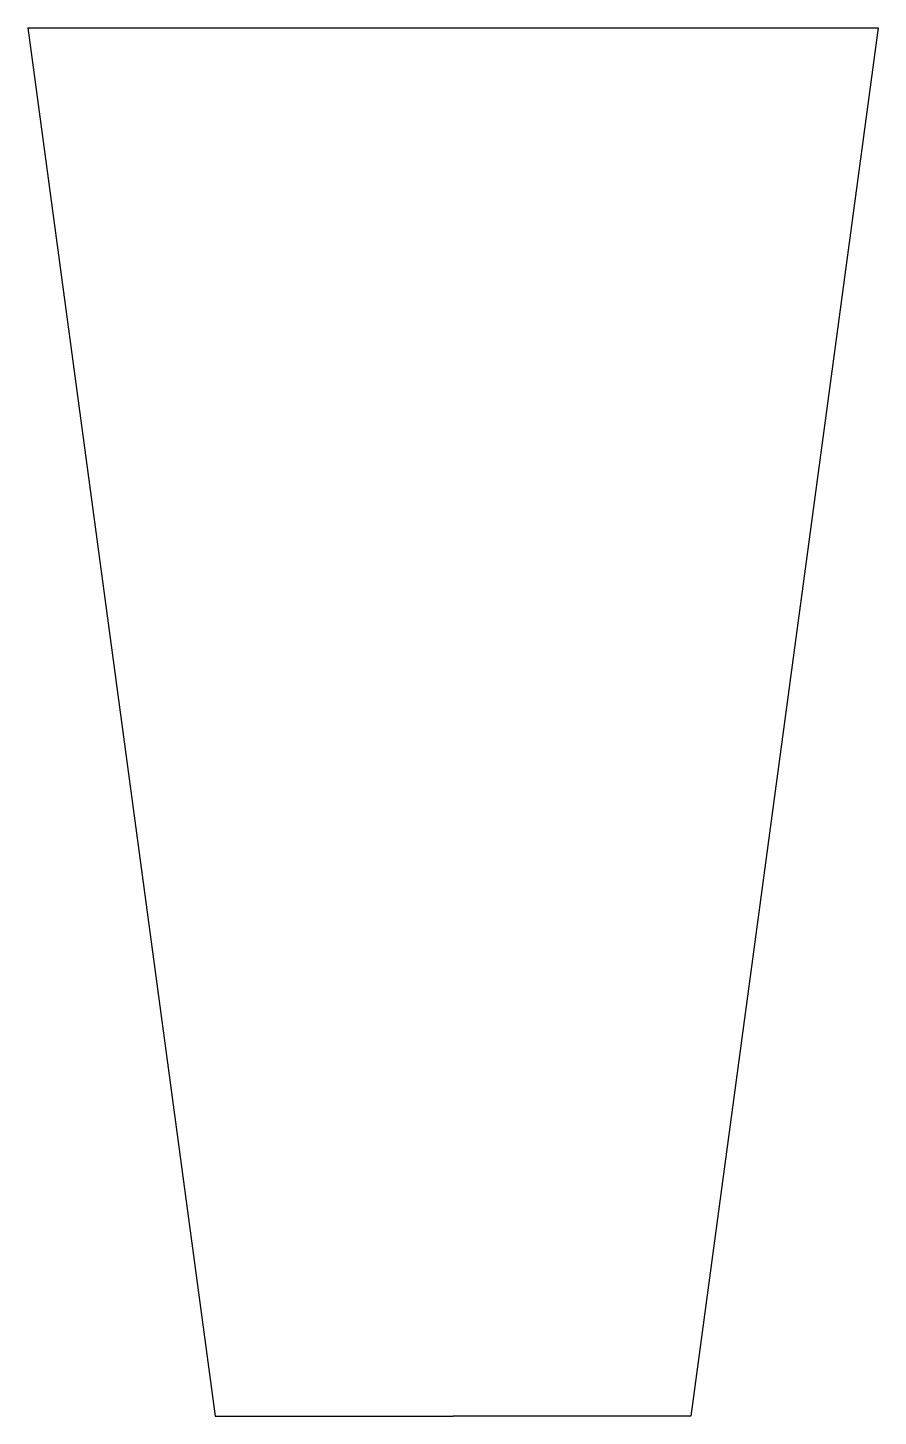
# Model space of a CAD drawing. Extents: x -27.5 to 27.5, y 0 to 89.8.
import ezdxf

# ---------------------------------------------------------------- set-up
doc = ezdxf.new("R2010")
doc.units = 0
doc.layers.add('MODELSKETCH_VISIBLE', color=7, linetype='CONTINUOUS')

msp = doc.modelspace()

# ---------------------------------------------------------------- linework, layer by layer
at = {"layer": 'MODELSKETCH_VISIBLE'}
for p, q in [((-27.509, 89.807), (-15.383, 0)), ((-27.509, 89.807), (27.509, 89.807)), ((27.509, 89.807), (15.383, 0)), ((-15.383, 0), (0, 0)), ((15.383, 0), (0, 0))]:
    msp.add_line(p, q, dxfattribs=at)

doc.saveas('drawing.dxf')
